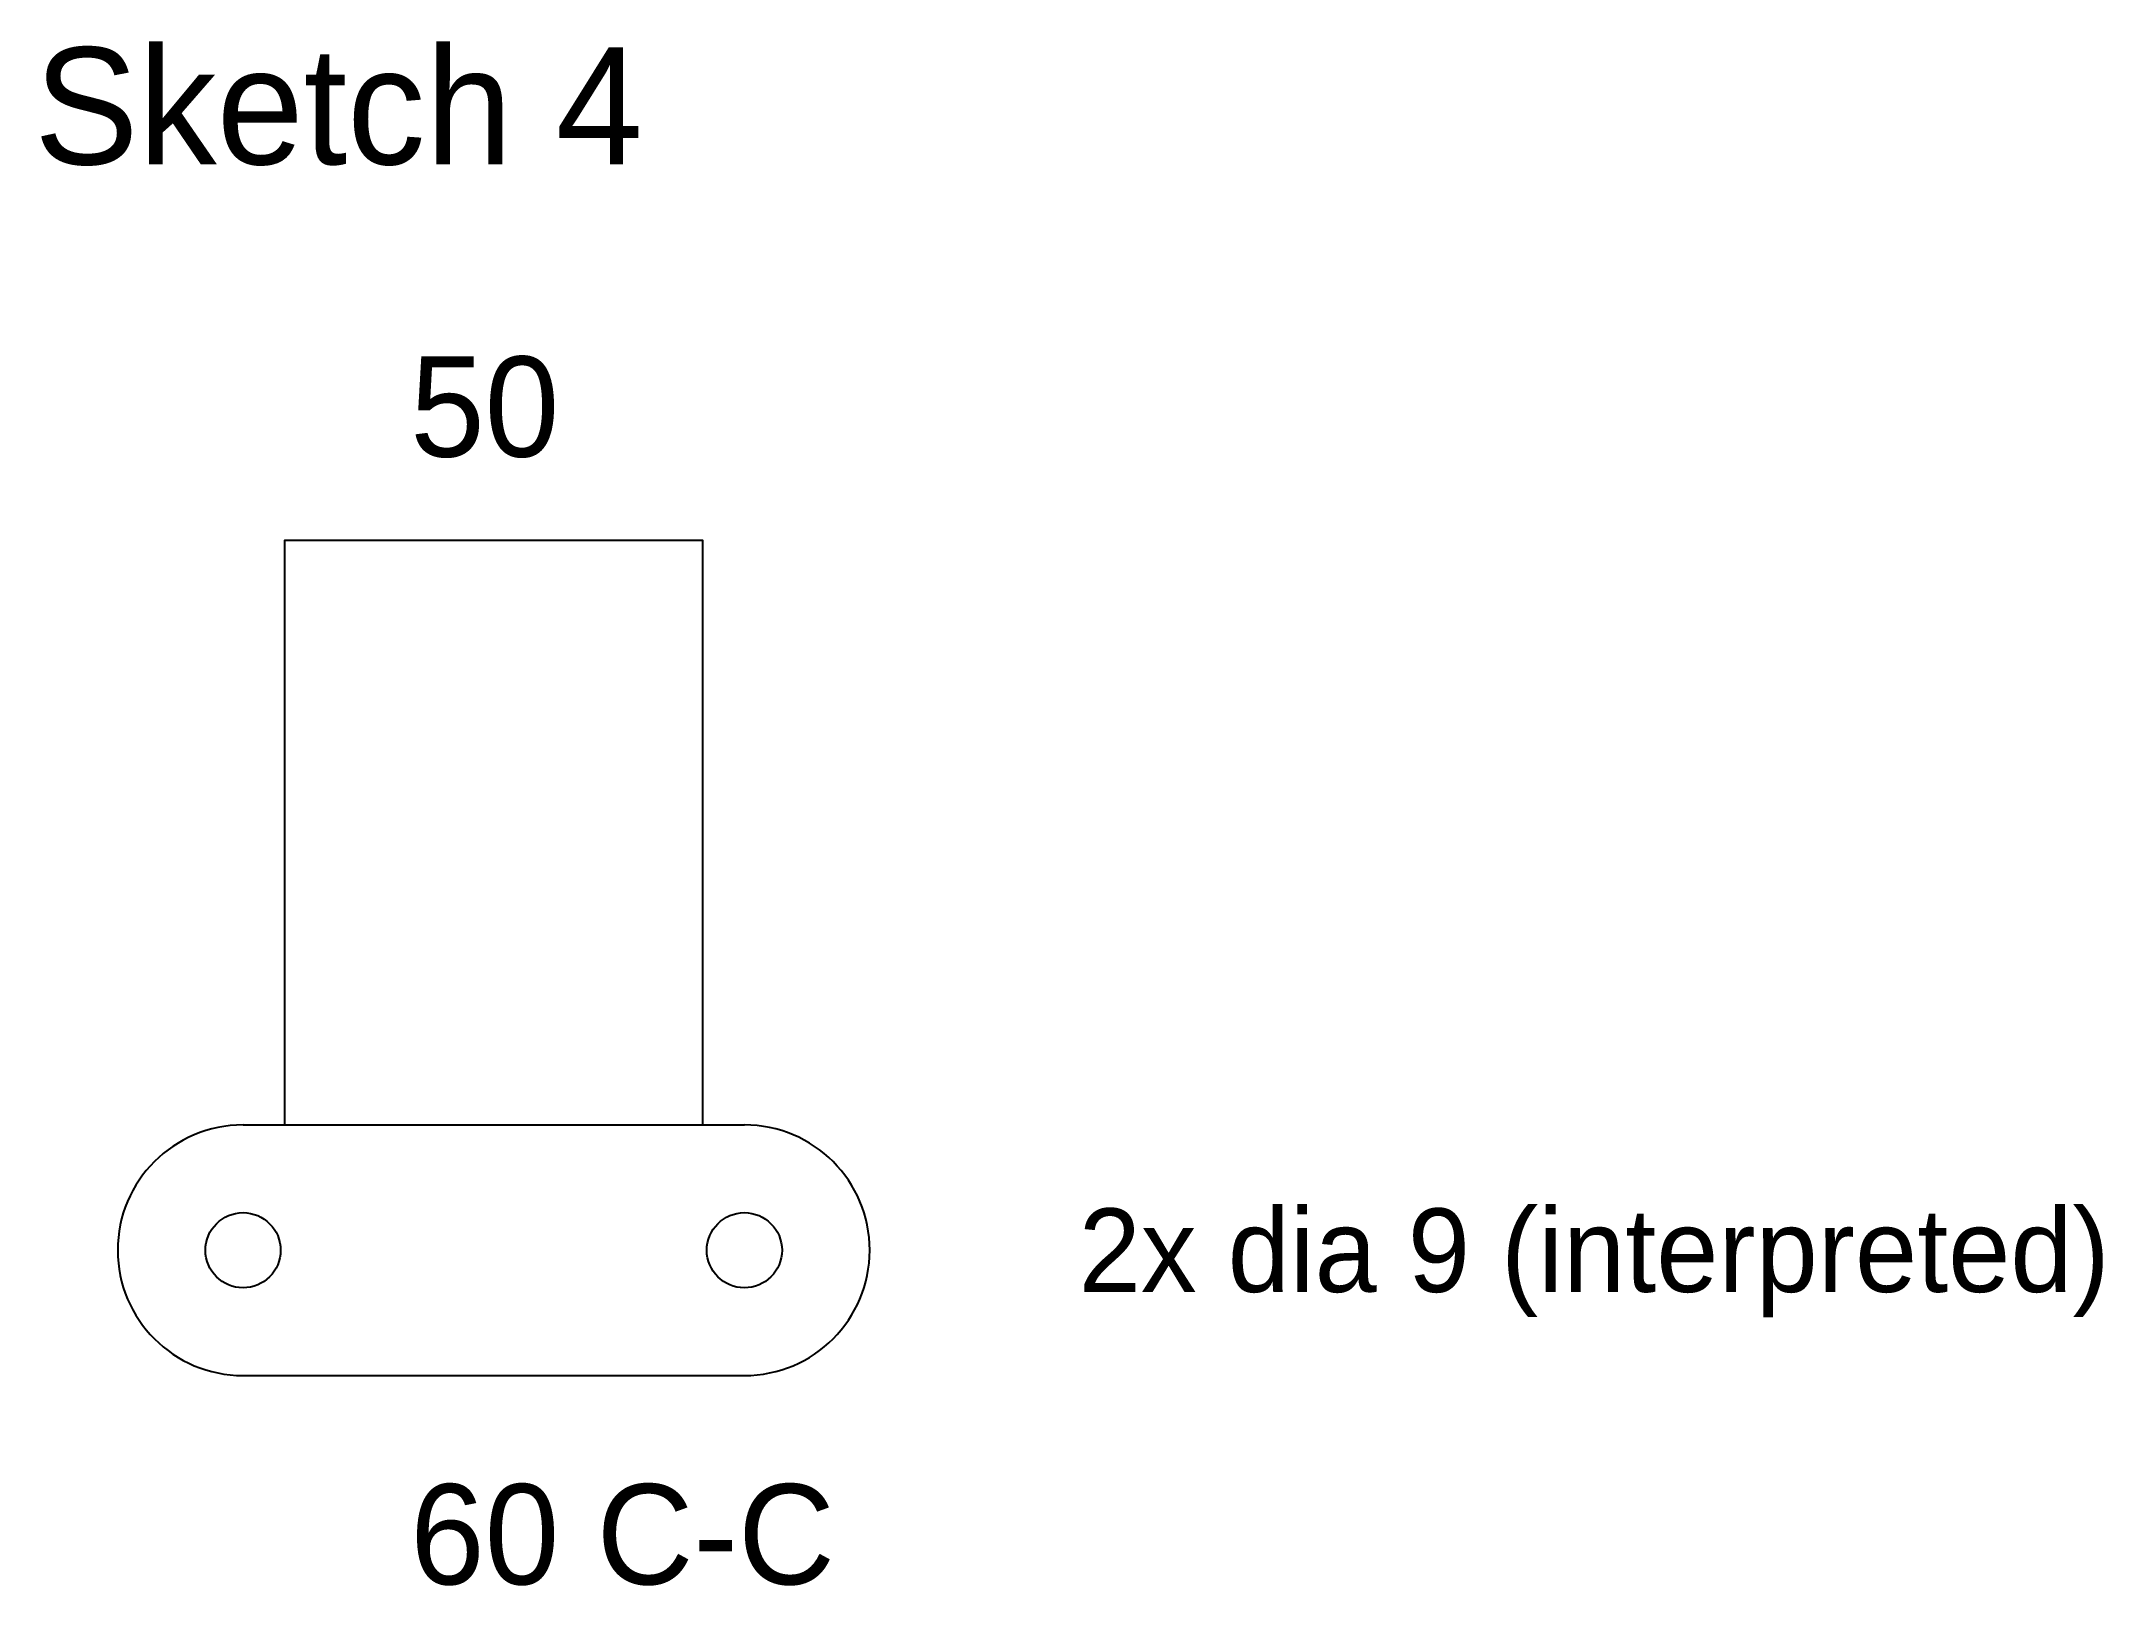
# Model space of a CAD drawing. Header units: millimetres. Extents: x 1 to 248, y -25 to 160.
import ezdxf

# ---------------------------------------------------------------- set-up
doc = ezdxf.new("R2010")
doc.units = ezdxf.units.MM
for name, color, linetype in [('CUT', 7, 'Continuous'), ('NOTE', 7, 'Continuous'), ('PROFILE', 7, 'Continuous')]:
    doc.layers.add(name, color=color, linetype=linetype)

msp = doc.modelspace()

# ---------------------------------------------------------------- linework, layer by layer
at = {"layer": 'CUT'}
for centre in [(25, 15), (85, 15)]:
    msp.add_circle(centre, 4.5, dxfattribs=at)
at = {"layer": 'PROFILE'}
for p, q in [((25, 30), (85, 30)), ((25, 0), (85, 0))]:
    msp.add_line(p, q, dxfattribs=at)
msp.add_lwpolyline([(30, 30), (30, 100), (80, 100), (80, 30)], dxfattribs=at)
for centre, start, end in [((25, 15), 90, 270), ((85, 15), 270, 90)]:
    msp.add_arc(centre, 15, start, end, dxfattribs=at)

# ---------------------------------------------------------------- texts
at = {"layer": 'NOTE'}
for s, height, p in [('Sketch 4', 14, (0, 145)), ('50', 12, (45, 110)), ('2x dia 9 (interpreted)', 10, (125, 10)), ('60 C-C', 12, (45, -25))]:
    msp.add_text(s, height=height, dxfattribs=at).set_placement(p)

doc.saveas('drawing.dxf')
